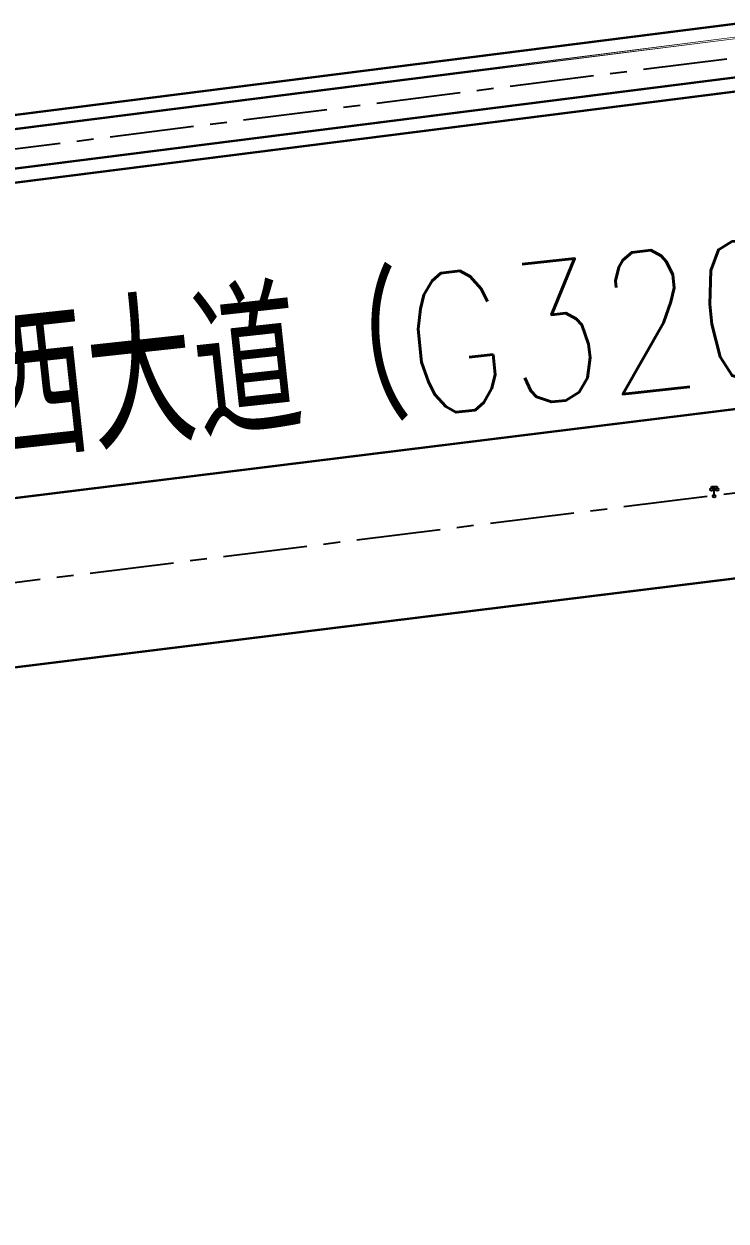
# Model space of a CAD drawing. Extents: x 10519 to 17598, y -625 to 2857.
# Drawn here: x 12898.4 to 13023.8, y 2227.4 to 2441.1 of the extents above; entities that cross this region are included whole.
import ezdxf

# ---------------------------------------------------------------- set-up
doc = ezdxf.new("R2010")
doc.units = 0
doc.header["$MEASUREMENT"] = 0
doc.linetypes.add('CENTER', pattern=[2, 1.25, -0.25, 0.25, -0.25])
doc.linetypes.add('CENTERX2', pattern=[4, 2.5, -0.5, 0.5, -0.5])
doc.layers.get('0').update_dxf_attribs({"linetype": 'CONTINUOUS'})
for name, color, linetype in [('00000衢化东路中线', 1, 'CENTER'), ('00000道路边线', 2, 'CONTINUOUS'), ('0000原地形', 252, 'CONTINUOUS'), ('000道路名称', 6, 'CONTINUOUS')]:
    doc.layers.add(name, color=color, linetype=linetype)
doc.styles.get("Standard").update_dxf_attribs({"font": 'txt8.shx', "width": 0.8, "bigfont": 'hz.shx'})

# ---------------------------------------------------------------- blocks, each defined once
blk = doc.blocks.new('gc097')
for p, q in [((-1, 2.9), (-1, 3.5)), ((-1, 3.5), (1, 3.5)), ((0, 0.5), (0, 3.5)), ((1, 3.5), (1, 2.9))]:
    blk.add_line(p, q)
for centre in [(-1, 2.4), (0, 0), (1, 2.4)]:
    blk.add_circle(centre, 0.5)

msp = doc.modelspace()

# ---------------------------------------------------------------- linework, layer by layer
at = {"layer": '00000衢化东路中线', "color": 6, "linetype": 'CENTERX2', "ltscale": 6}
for p, q in [((14187.39, 2502.16), (12094.78, 2241.43)), ((12080.48, 2315.52), (13231.39, 2461.19))]:
    msp.add_line(p, q, dxfattribs=at)
at = {"layer": '00000道路边线', "const_width": 0.4}
for points in [[(13095.63, 2586.06), (13099.81, 2471.01, -0.388229), (13077.97, 2445.3), (12888.68, 2421.34), (13077.97, 2445.3, 0.388229), (13099.81, 2471.01), (13085.97, 2851.58)], [(13075.94, 2447.56), (12885.66, 2423.48), (13075.94, 2447.56), (12885.66, 2423.48), (13075.94, 2447.56, 0.388229), (13093.42, 2468.13, -0.388229), (13075.94, 2447.56, 0.388229), (13093.42, 2468.13, -0.388229), (13075.94, 2447.56)], [(12869.51, 2411.86), (13079.2, 2438.4), (12869.51, 2411.86), (12857.56, 2410.34), (12632.03, 2381.8, 0.387733), (12614.56, 2361.27), (12615.15, 2343.98)], [(13072.82, 2435.07, -0.440685), (13095.31, 2415.95, 0.440685), (13072.82, 2435.07), (12869.82, 2409.38), (12857.87, 2407.86), (12789.71, 2399.24), (12857.87, 2407.86), (12869.82, 2409.38), (13072.82, 2435.07), (12869.82, 2409.38), (12857.87, 2407.86), (12636.1, 2379.8), (12857.87, 2407.86), (12869.82, 2409.38), (13072.82, 2435.07, -0.440685), (13095.31, 2415.95, 0.440685), (13072.82, 2435.07)], [(13078.38, 2378.92, 0.389087), (13095.91, 2399.5, -0.389087), (13078.38, 2378.92), (12865.9, 2352.67), (13078.38, 2378.92), (12865.9, 2352.67), (13078.38, 2378.92, 0.389087), (13095.91, 2399.5, -0.389087), (13078.38, 2378.92)], [(13205.43, 2023.29), (13143.28, 2155.58, -0.087895), (13096.14, 2330.04, 0.424324), (13073.77, 2348.12), (12789.71, 2313.03)]]:
    msp.add_lwpolyline(points, format="xyb", dxfattribs=at)

# ---------------------------------------------------------------- block references
at = {"layer": '0000原地形', "linetype": 'Continuous', "xscale": 0.5, "yscale": 0.5}
msp.add_blockref('gc097', (13021.71, 2356.82, 76.26), dxfattribs=at)

# ---------------------------------------------------------------- texts
at = {"layer": '000道路名称', "color": 0, "width": 0.8}
msp.add_text('浙西大道（G320）', height=25, rotation=6.1849, dxfattribs=at).set_placement((12873.46, 2360.75))

doc.saveas('drawing.dxf')
